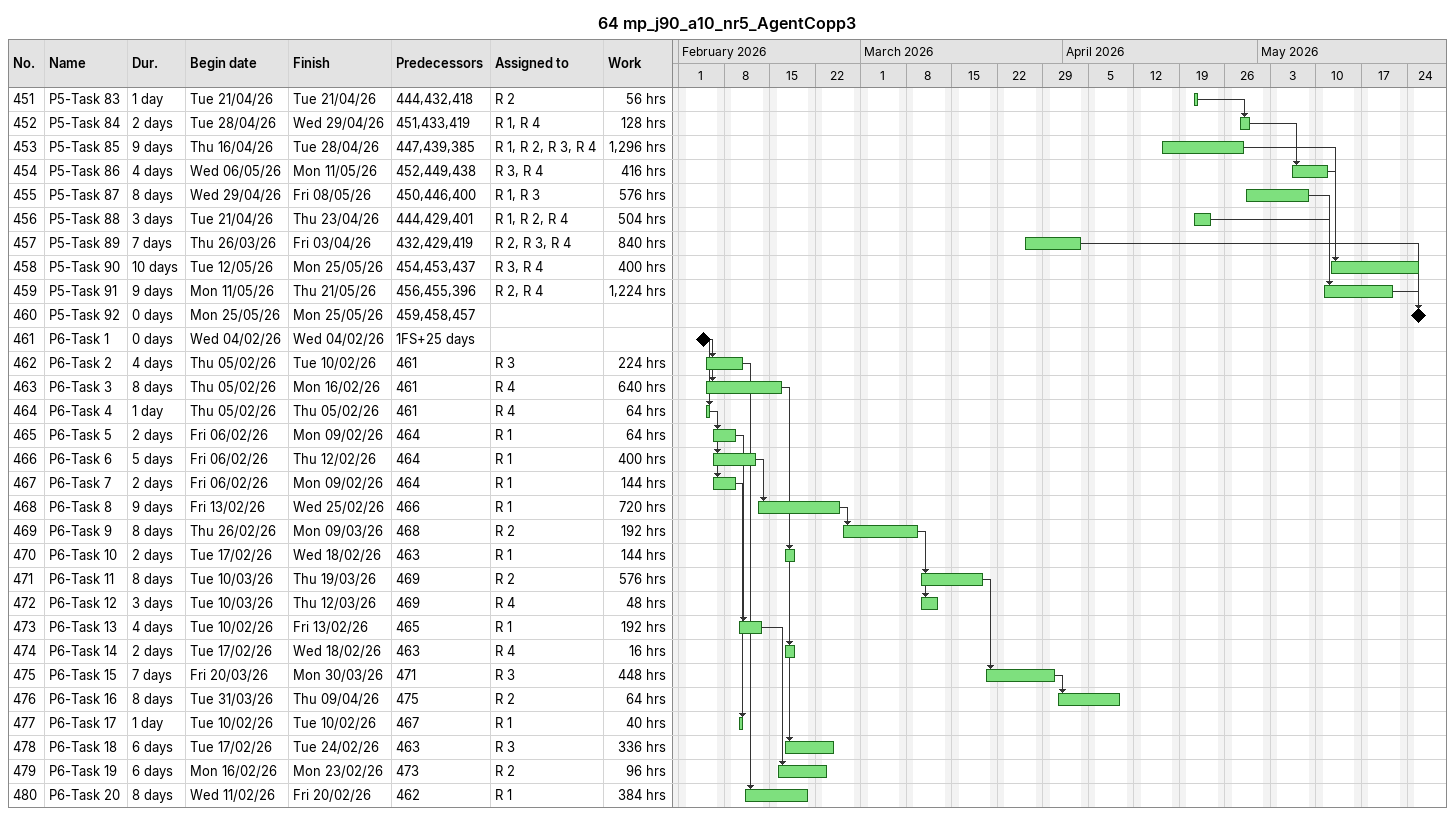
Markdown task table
64 mp_j90_a10_nr5_AgentCopp3

| ID | Task | Duration | Start | Finish | Predecessors | Resources | Work (h) |
|---|---|---|---|---|---|---|---|
| 451 | P5-Task 83 | 1d | 2026-04-21 | 2026-04-21 | 444, 432, 418 | R 2 | 56 |
| 452 | P5-Task 84 | 2d | 2026-04-28 | 2026-04-29 | 451, 433, 419 | R 1, R 4 | 128 |
| 453 | P5-Task 85 | 9d | 2026-04-16 | 2026-04-28 | 447, 439, 385 | R 1, R 2, R 3, R 4 | 1296 |
| 454 | P5-Task 86 | 4d | 2026-05-06 | 2026-05-11 | 452, 449, 438 | R 3, R 4 | 416 |
| 455 | P5-Task 87 | 8d | 2026-04-29 | 2026-05-08 | 450, 446, 400 | R 1, R 3 | 576 |
| 456 | P5-Task 88 | 3d | 2026-04-21 | 2026-04-23 | 444, 429, 401 | R 1, R 2, R 4 | 504 |
| 457 | P5-Task 89 | 7d | 2026-03-26 | 2026-04-03 | 432, 429, 419 | R 2, R 3, R 4 | 840 |
| 458 | P5-Task 90 | 10d | 2026-05-12 | 2026-05-25 | 454, 453, 437 | R 3, R 4 | 400 |
| 459 | P5-Task 91 | 9d | 2026-05-11 | 2026-05-21 | 456, 455, 396 | R 2, R 4 | 1224 |
| 460 | P5-Task 92 | 0d | 2026-05-25 | 2026-05-25 | 459, 458, 457 |  |  |
| 461 | P6-Task 1 | 0d | 2026-02-04 | 2026-02-04 | 1FS+25d |  |  |
| 462 | P6-Task 2 | 4d | 2026-02-05 | 2026-02-10 | 461 | R 3 | 224 |
| 463 | P6-Task 3 | 8d | 2026-02-05 | 2026-02-16 | 461 | R 4 | 640 |
| 464 | P6-Task 4 | 1d | 2026-02-05 | 2026-02-05 | 461 | R 4 | 64 |
| 465 | P6-Task 5 | 2d | 2026-02-06 | 2026-02-09 | 464 | R 1 | 64 |
| 466 | P6-Task 6 | 5d | 2026-02-06 | 2026-02-12 | 464 | R 1 | 400 |
| 467 | P6-Task 7 | 2d | 2026-02-06 | 2026-02-09 | 464 | R 1 | 144 |
| 468 | P6-Task 8 | 9d | 2026-02-13 | 2026-02-25 | 466 | R 1 | 720 |
| 469 | P6-Task 9 | 8d | 2026-02-26 | 2026-03-09 | 468 | R 2 | 192 |
| 470 | P6-Task 10 | 2d | 2026-02-17 | 2026-02-18 | 463 | R 1 | 144 |
| 471 | P6-Task 11 | 8d | 2026-03-10 | 2026-03-19 | 469 | R 2 | 576 |
| 472 | P6-Task 12 | 3d | 2026-03-10 | 2026-03-12 | 469 | R 4 | 48 |
| 473 | P6-Task 13 | 4d | 2026-02-10 | 2026-02-13 | 465 | R 1 | 192 |
| 474 | P6-Task 14 | 2d | 2026-02-17 | 2026-02-18 | 463 | R 4 | 16 |
| 475 | P6-Task 15 | 7d | 2026-03-20 | 2026-03-30 | 471 | R 3 | 448 |
| 476 | P6-Task 16 | 8d | 2026-03-31 | 2026-04-09 | 475 | R 2 | 64 |
| 477 | P6-Task 17 | 1d | 2026-02-10 | 2026-02-10 | 467 | R 1 | 40 |
| 478 | P6-Task 18 | 6d | 2026-02-17 | 2026-02-24 | 463 | R 3 | 336 |
| 479 | P6-Task 19 | 6d | 2026-02-16 | 2026-02-23 | 473 | R 2 | 96 |
| 480 | P6-Task 20 | 8d | 2026-02-11 | 2026-02-20 | 462 | R 1 | 384 |
